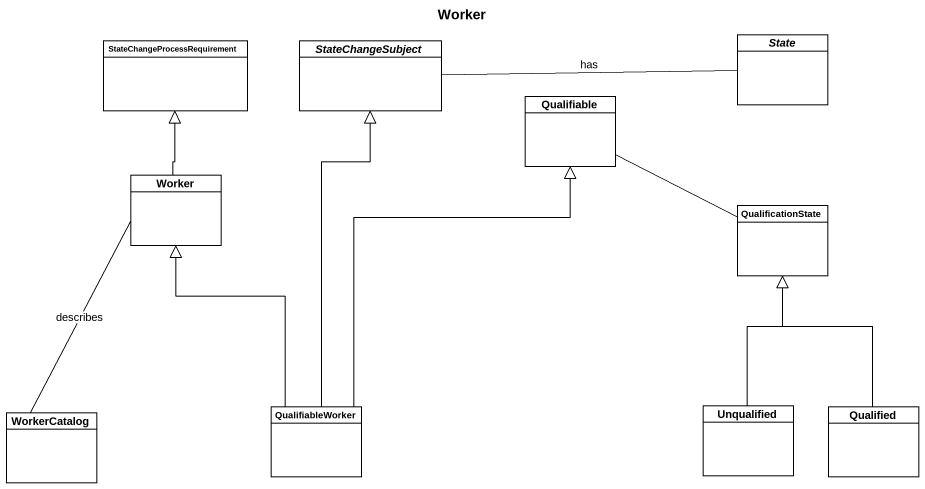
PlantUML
@startuml
title Worker
hide circle
hide empty members
abstract class "State" as State_
class "StateChangeProcessRequirement" as StateChangeProcessRequiremen
abstract class StateChangeSubject
class Qualifiable
class Worker
class QualificationState
class WorkerCatalog
class QualifiableWorker
class Unqualified
class Qualified
StateChangeSubject -right- State_ : has
Worker -up-|> StateChangeProcessRequiremen
QualificationState -left- Qualifiable
WorkerCatalog -up- Worker : describes
QualifiableWorker -up-|> StateChangeSubject
QualifiableWorker -up-|> Qualifiable
QualifiableWorker -up-|> Worker
Unqualified -up-|> QualificationState
Qualified -up-|> QualificationState
@enduml
